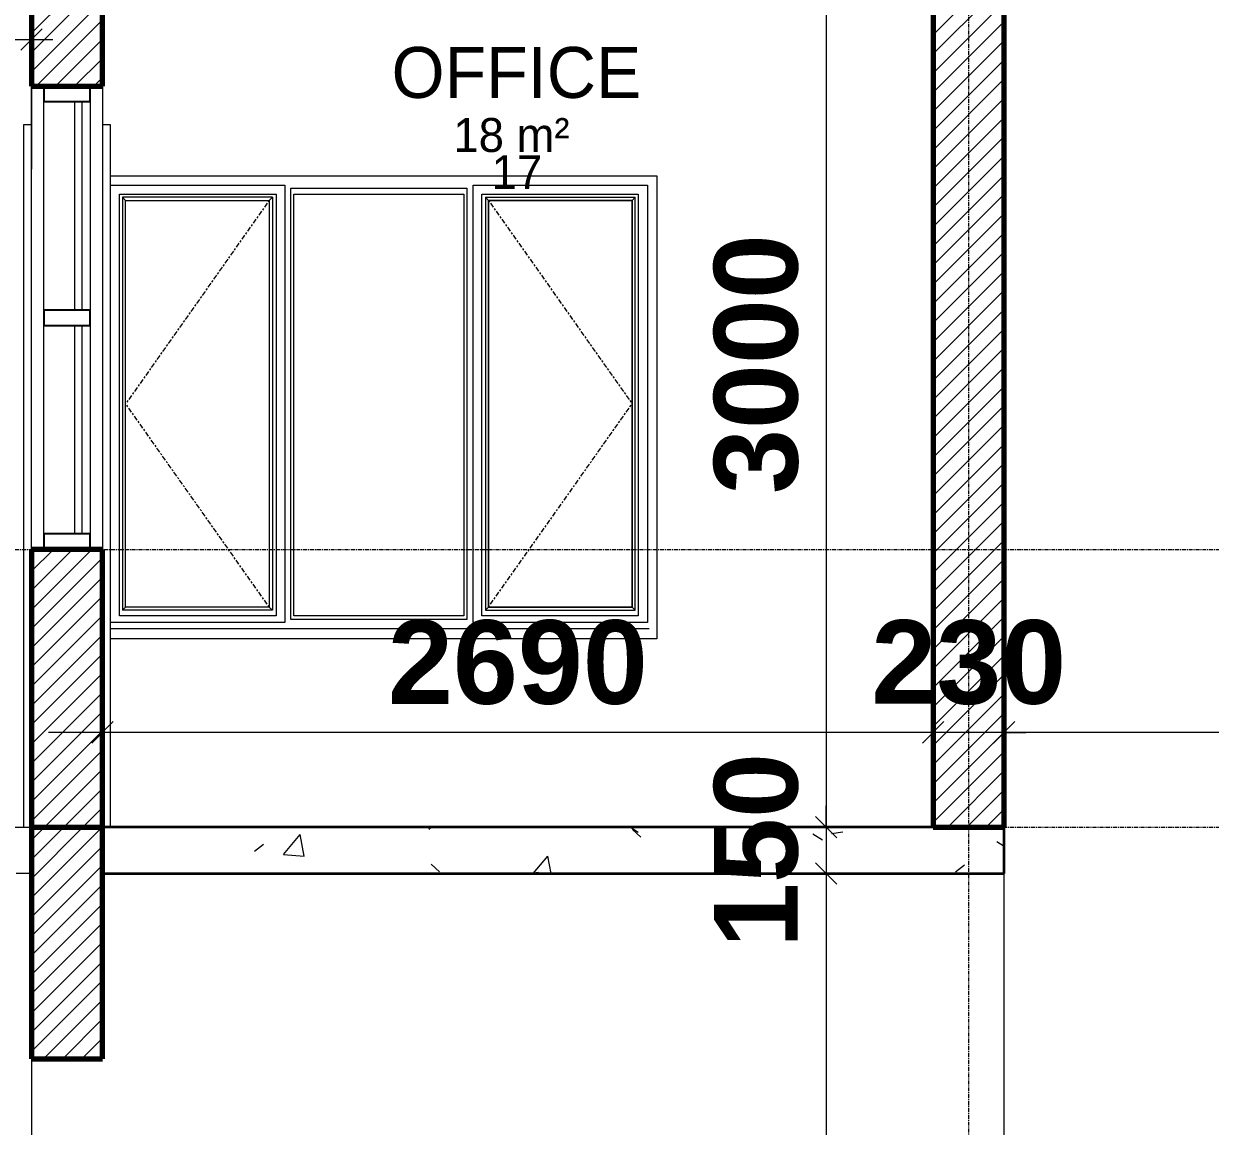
# Model space of a CAD drawing. Header units: inches. Extents: x 22 to 382261, y 22 to 371281.
# Drawn here: x 14914 to 18757, y 141938 to 145508 of the extents above; entities that cross this region are included whole.
import ezdxf

# ---------------------------------------------------------------- set-up
doc = ezdxf.new("R2010")
doc.units = ezdxf.units.IN
doc.header["$MEASUREMENT"] = 0
doc.linetypes.add('Centre', pattern=[31.75, 6.35, -4.7625, 15.875, -4.7625])
doc.linetypes.add('Grid Line 1_2_', pattern=[22.225, 12.7, -3.175, 3.175, -3.175])
for name, color, linetype, lineweight in [('A-ANNO-DIMS', 211, 'Continuous', 9), ('A-AREA-IDEN', 2, 'Continuous', 9), ('A-DOOR', 31, 'Continuous', 9), ('A-DOOR-FRAM', 31, 'Continuous', 9), ('A-FLOR', 192, 'Continuous', 9), ('A-FLOR-LEVL', 51, 'Continuous', 9), ('A-FLOR-PATT', 8, 'Continuous', 9), ('A-GLAZ', 151, 'Continuous', 9), ('A-GLAZ-CURT', 52, 'Continuous', 9), ('A-GLAZ-CWMG', 51, 'Continuous', 9), ('A-WALL-PATT', 111, 'Continuous', 9), ('I-WALL', 2, 'Continuous', 9), ('S-GRID', 1, 'Continuous', 9)]:
    doc.layers.add(name, color=color, linetype=linetype, lineweight=lineweight)
doc.styles.add('Arial_B_2', font='arialbd.ttf', dxfattribs={"height": 270.833333})
doc.styles.add('Century Gothic_1', font='GOTHIC.TTF', dxfattribs={"height": 1})
doc.styles.add('Gill Sans MT', font='GIL_____.TTF', dxfattribs={"height": 262.5})
doc.dimstyles.new('2_2', dxfattribs={"dimscale": 304.8, "dimtxt": 267.818092, "dimasz": 0.227865, "dimexe": 1.377953, "dimexo": 0.0625, "dimgap": 0.287073, "dimtad": 1, "dimdec": 0, "dimzin": 0, "dimdsep": 46, "dimtxsty": 'Arial_B_2', "dimblk1": 'OBLIQUE', "dimblk2": 'OBLIQUE', "dimsah": 1, "dimcen": 0.09, "dimdle": 0.574147, "dimazin": 0, "dimtfac": 1, "dimtdec": 4, "dimtix": 1, "dimtmove": 0, "dimatfit": 3, "dimfxl": 0.574147, "dimfxlon": 1, "dimtvp": 1, "dimtolj": 1, "dimtzin": 0, "dimlwd": 18, "dimlwe": 18, "dimarcsym": 2})
pattern_1 = [(45, (27624.56, 142606.135), (-31.1127, 31.1127), [])]

# ---------------------------------------------------------------- blocks, each defined once
blk = doc.blocks.new('Casement - Plain-Triple _UK_ - 1800-438180-Section A-A')
at = {"layer": 'A-GLAZ'}
for p, q in [((-11263.8, 5530), (-10698.8, 5530)), ((-11233.8, 4135), (-11233.8, 5500)), ((-11233.8, 5500), (-10726.8, 5500)), ((-10726.8, 5500), (-10726.8, 4135)), ((-10698.8, 5530), (-10698.8, 4113)), ((-10678.8, 5520), (-10108.8, 5520)), ((-10678.8, 4123), (-10678.8, 5520)), ((-10668.8, 4135), (-10668.8, 5500)), ((-10668.8, 5500), (-10118.8, 5500)), ((-10118.8, 5500), (-10118.8, 4135)), ((-10108.8, 5520), (-10108.8, 4123)), ((-10088.8, 4113), (-10088.8, 5530)), ((-10088.8, 5530), (-9523.8, 5530)), ((-10060.8, 4135), (-10060.8, 5500)), ((-10060.8, 5500), (-9553.8, 5500)), ((-9553.8, 5500), (-9553.8, 4135)), ((-9523.8, 5530), (-9523.8, 4113)), ((-10738.7, 5490.1), (-11224, 5490.1)), ((-11224, 5490.1), (-11213.8, 5480)), ((-11224, 5490.1), (-11224, 4152.9)), ((-11213.8, 5480), (-10748.8, 5480)), ((-11213.8, 4163), (-11213.8, 5480)), ((-11213.8, 5480), (-10748.8, 5480)), ((-11213.8, 4163), (-11213.8, 5480)), ((-10748.8, 5480), (-10738.7, 5490.1)), ((-10748.8, 5480), (-10748.8, 4163)), ((-10748.8, 5480), (-10748.8, 4163)), ((-10738.7, 5490.1), (-10738.7, 4152.9)), ((-10049, 5490.1), (-10049, 4152.9)), ((-10049, 5490.1), (-9563.7, 5490.1)), ((-10038.8, 5480), (-10049, 5490.1)), ((-10038.8, 4163), (-10038.8, 5480)), ((-10038.8, 5480), (-9573.8, 5480)), ((-9573.8, 5480), (-10038.8, 5480)), ((-10038.8, 5480), (-10038.8, 4163)), ((-9563.7, 5490.1), (-9573.8, 5480)), ((-9573.8, 5480), (-9573.8, 4163)), ((-9573.8, 4163), (-9573.8, 5480)), ((-9563.7, 4152.9), (-9563.7, 5490.1)), ((-11224, 4152.9), (-11213.8, 4163)), ((-10738.7, 4152.9), (-11224, 4152.9)), ((-10748.8, 4163), (-11213.8, 4163)), ((-10748.8, 4163), (-11213.8, 4163)), ((-10738.7, 4152.9), (-10748.8, 4163)), ((-10049, 4152.9), (-10038.8, 4163)), ((-10049, 4152.9), (-9563.7, 4152.9)), ((-9573.8, 4163), (-10038.8, 4163)), ((-10038.8, 4163), (-9573.8, 4163)), ((-9563.7, 4152.9), (-9573.8, 4163)), ((-10698.8, 4113), (-11263.8, 4113)), ((-10726.8, 4135), (-11233.8, 4135)), ((-10108.8, 4123), (-10678.8, 4123)), ((-10118.8, 4135), (-10668.8, 4135)), ((-9523.8, 4113), (-10088.8, 4113)), ((-9553.8, 4135), (-10060.8, 4135)), ((-11263.8, 4093.8), (-9518.8, 4093.8))]:
    blk.add_line(p, q, dxfattribs=at)
at = {"layer": 'A-GLAZ', "linetype": 'Centre'}
for p, q in [((-10748.8, 5480), (-11213.8, 4821.5)), ((-10038.8, 5480), (-9573.8, 4821.5)), ((-10748.8, 4163), (-11213.8, 4821.5)), ((-10038.8, 4163), (-9573.8, 4821.5))]:
    blk.add_line(p, q, dxfattribs=at)
blk = doc.blocks.new('M_Single-Flush - 900 by 2100-458081-Section A-A')
at = {"layer": 'A-DOOR-FRAM'}
for p, q in [((-11543.8, 3450), (-11543.8, 5726)), ((-11543.8, 5726), (-11518.8, 5726)), ((-11288.8, 5726), (-11263.8, 5726)), ((-11263.8, 5726), (-11263.8, 3450))]:
    blk.add_line(p, q, dxfattribs=at)
blk = doc.blocks.new('System Panel - Glazed-460958-Section A-A')
at = {"layer": 'A-GLAZ-CURT', "lineweight": 18}
for p, q in [((-11379.3, 5075), (-11379.3, 4400)), ((-11354.3, 5075), (-11379.3, 5075)), ((-11354.3, 4400), (-11354.3, 5075)), ((-11379.3, 4400), (-11354.3, 4400))]:
    blk.add_line(p, q, dxfattribs=at)
blk = doc.blocks.new('Rectangular Mullion - 50 x 150mm-460955-Section A-A')
at = {"layer": 'A-GLAZ-CWMG'}
for p, q in [((-11478.8, 4400), (-11478.8, 5075)), ((-11328.8, 5075), (-11328.8, 4400))]:
    blk.add_line(p, q, dxfattribs=at)
blk = doc.blocks.new('Rectangular Mullion - 50 x 150mm-441106-Section A-A')
at = {"layer": 'A-GLAZ-CWMG', "lineweight": 25}
for p, q in [((-11478.8, 5125), (-11478.8, 5075)), ((-11328.8, 5125), (-11478.8, 5125)), ((-11328.8, 5075), (-11328.8, 5125)), ((-11478.8, 5075), (-11328.8, 5075))]:
    blk.add_line(p, q, dxfattribs=at)
blk = doc.blocks.new('Rectangular Mullion - 50 x 150mm-441107-Section A-A')
at = {"layer": 'A-GLAZ-CWMG', "lineweight": 25}
for p, q in [((-11478.8, 4400), (-11478.8, 4350)), ((-11328.8, 4400), (-11478.8, 4400)), ((-11328.8, 4350), (-11328.8, 4400)), ((-11478.8, 4350), (-11328.8, 4350))]:
    blk.add_line(p, q, dxfattribs=at)
blk = doc.blocks.new('Rectangular Mullion - 50 x 150mm-441108-Section A-A')
at = {"layer": 'A-GLAZ-CWMG', "lineweight": 25}
for p, q in [((-11478.8, 5850), (-11478.8, 5800)), ((-11328.8, 5850), (-11478.8, 5850)), ((-11328.8, 5800), (-11328.8, 5850)), ((-11478.8, 5800), (-11328.8, 5800))]:
    blk.add_line(p, q, dxfattribs=at)
blk = doc.blocks.new('Rectangular Mullion - 50 x 150mm-460956-Section A-A')
at = {"layer": 'A-GLAZ-CWMG'}
for p, q in [((-11478.8, 5125), (-11478.8, 5800)), ((-11328.8, 5800), (-11328.8, 5125))]:
    blk.add_line(p, q, dxfattribs=at)
blk = doc.blocks.new('_Oblique')
at = {"color": 0, "linetype": 'ByBlock', "lineweight": -2}
blk.add_line((-0.5, -0.5), (0.5, 0.5), dxfattribs=at)
blk = doc.blocks.new('*D5141')
at = {"layer": 'A-ANNO-DIMS', "color": 0, "lineweight": 18, "transparency": 16777216}
for p, q in [((14357.1, 145548.5), (14357.1, 145037.5)), ((14939.5, 145548.5), (14939.5, 145037.5)), ((14357.1, 145457.5), (14287.7, 145457.5)), ((14357.1, 145457.5), (14939.5, 145457.5)), ((14939.5, 145457.5), (15008.9, 145457.5))]:
    blk.add_line(p, q, dxfattribs=at)
at = {"layer": 'Defpoints', "color": 0, "transparency": 16777216}
for p in [(14357.1, 145567.5), (14939.5, 145567.5), (14939.5, 145457.5)]:
    blk.add_point(p, dxfattribs=at)
at = {"layer": 'A-ANNO-DIMS', "color": 0, "lineweight": 18, "transparency": 16777216, "xscale": 69.45312499999999, "yscale": 69.45312499999999, "zscale": 69.45312499999999}
blk.add_blockref('_Oblique', (14357.1, 145457.5), dxfattribs=at)
at = {"layer": 'A-ANNO-DIMS', "color": 0, "lineweight": 18, "transparency": 16777216, "xscale": 69.45312499999999, "yscale": 69.45312499999999, "zscale": 69.45312499999999, "rotation": 180}
blk.add_blockref('_Oblique', (14939.5, 145457.5), dxfattribs=at)
at = {"layer": 'A-ANNO-DIMS', "color": 0, "lineweight": 18, "transparency": 16777216, "insert": (14648.3, 145683.4), "char_height": 270.83, "width": 461.74, "attachment_point": 5, "style": 'Arial_B_2'}
blk.add_mtext('\\A1;582', dxfattribs=at)
blk = doc.blocks.new('*D5142')
at = {"layer": 'A-ANNO-DIMS', "color": 0, "lineweight": 18, "transparency": 16777216}
for p, q in [((17512.6, 146081.1), (17512.6, 142731.1)), ((17603.6, 145906.1), (17092.6, 145906.1)), ((17603.6, 142906.1), (17092.6, 142906.1))]:
    blk.add_line(p, q, dxfattribs=at)
at = {"layer": 'Defpoints', "color": 0, "transparency": 16777216}
for p in [(17622.6, 145906.1), (17512.6, 142906.1), (17622.6, 142906.1)]:
    blk.add_point(p, dxfattribs=at)
at = {"layer": 'A-ANNO-DIMS', "color": 0, "lineweight": 18, "transparency": 16777216, "xscale": 69.45312499999999, "yscale": 69.45312499999999, "zscale": 69.45312499999999}
for p, rotation in [((17512.6, 145906.1), 90), ((17512.6, 142906.1), 270)]:
    blk.add_blockref('_Oblique', p, dxfattribs=dict(at, rotation=rotation))
at = {"layer": 'A-ANNO-DIMS', "color": 0, "lineweight": 18, "transparency": 16777216, "insert": (17286.9, 144406.1), "char_height": 270.83, "width": 615.654, "attachment_point": 5, "rotation": 90, "style": 'Arial_B_2'}
blk.add_mtext('\\A1;3000', dxfattribs=at)
blk = doc.blocks.new('*D5143')
at = {"layer": 'A-ANNO-DIMS', "color": 0, "lineweight": 18, "transparency": 16777216}
for p, q in [((17512.6, 142906.1), (17512.6, 142975.6)), ((17603.6, 142906.1), (17092.6, 142906.1)), ((17512.6, 142906.1), (17512.6, 142756.1)), ((17603.6, 142756.1), (17092.6, 142756.1)), ((17512.6, 142756.1), (17512.6, 142686.7))]:
    blk.add_line(p, q, dxfattribs=at)
at = {"layer": 'Defpoints', "color": 0, "transparency": 16777216}
for p in [(17622.6, 142906.1), (17512.6, 142756.1), (17622.6, 142756.1)]:
    blk.add_point(p, dxfattribs=at)
at = {"layer": 'A-ANNO-DIMS', "color": 0, "lineweight": 18, "transparency": 16777216, "xscale": 69.45312499999999, "yscale": 69.45312499999999, "zscale": 69.45312499999999}
for p, rotation in [((17512.6, 142906.1), 270), ((17512.6, 142756.1), 90)]:
    blk.add_blockref('_Oblique', p, dxfattribs=dict(at, rotation=rotation))
at = {"layer": 'A-ANNO-DIMS', "color": 0, "lineweight": 18, "transparency": 16777216, "insert": (17286.9, 142831.1), "char_height": 270.83, "width": 461.74, "attachment_point": 5, "rotation": 90, "style": 'Arial_B_2'}
blk.add_mtext('\\A1;150', dxfattribs=at)
blk = doc.blocks.new('*D5144')
at = {"layer": 'A-ANNO-DIMS', "color": 0, "lineweight": 18, "transparency": 16777216}
for p, q in [((17512.6, 142931.1), (17512.6, 139431.1)), ((17603.6, 142756.1), (17092.6, 142756.1)), ((17603.6, 139606.1), (17092.6, 139606.1))]:
    blk.add_line(p, q, dxfattribs=at)
at = {"layer": 'Defpoints', "color": 0, "transparency": 16777216}
for p in [(17622.6, 142756.1), (17512.6, 139606.1), (17622.6, 139606.1)]:
    blk.add_point(p, dxfattribs=at)
at = {"layer": 'A-ANNO-DIMS', "color": 0, "lineweight": 18, "transparency": 16777216, "xscale": 69.45312499999999, "yscale": 69.45312499999999, "zscale": 69.45312499999999}
for p, rotation in [((17512.6, 142756.1), 90), ((17512.6, 139606.1), 270)]:
    blk.add_blockref('_Oblique', p, dxfattribs=dict(at, rotation=rotation))
at = {"layer": 'A-ANNO-DIMS', "color": 0, "lineweight": 18, "transparency": 16777216, "insert": (17286.9, 141181.1), "char_height": 270.83, "width": 615.654, "attachment_point": 5, "rotation": 90, "style": 'Arial_B_2'}
blk.add_mtext('\\A1;3150', dxfattribs=at)
blk = doc.blocks.new('*D5146')
at = {"layer": 'A-ANNO-DIMS', "color": 0, "lineweight": 18, "transparency": 16777216}
for p, q in [((18089.5, 143122.4), (18089.5, 143633.4)), ((27684.5, 143122.4), (27684.5, 143633.4)), ((27859.5, 143213.4), (17914.5, 143213.4))]:
    blk.add_line(p, q, dxfattribs=at)
at = {"layer": 'Defpoints', "color": 0, "transparency": 16777216}
for p in [(18089.5, 143213.4), (18089.5, 143103.4), (27684.5, 143103.4)]:
    blk.add_point(p, dxfattribs=at)
at = {"layer": 'A-ANNO-DIMS', "color": 0, "lineweight": 18, "transparency": 16777216, "xscale": 69.45312499999999, "yscale": 69.45312499999999, "zscale": 69.45312499999999, "rotation": 180}
blk.add_blockref('_Oblique', (18089.5, 143213.4), dxfattribs=at)
at = {"layer": 'A-ANNO-DIMS', "color": 0, "lineweight": 18, "transparency": 16777216, "xscale": 69.45312499999999, "yscale": 69.45312499999999, "zscale": 69.45312499999999}
blk.add_blockref('_Oblique', (27684.5, 143213.4), dxfattribs=at)
at = {"layer": 'A-ANNO-DIMS', "color": 0, "lineweight": 18, "transparency": 16777216, "insert": (22887, 143439.2), "char_height": 270.83, "width": 615.654, "attachment_point": 5, "style": 'Arial_B_2'}
blk.add_mtext('\\A1;9595', dxfattribs=at)
blk = doc.blocks.new('*D5147')
at = {"layer": 'A-ANNO-DIMS', "color": 0, "lineweight": 18, "transparency": 16777216}
for p, q in [((17859.5, 143122.4), (17859.5, 143633.4)), ((18089.5, 143122.4), (18089.5, 143633.4)), ((17859.5, 143213.4), (17790, 143213.4)), ((18089.5, 143213.4), (17859.5, 143213.4)), ((18089.5, 143213.4), (18158.9, 143213.4))]:
    blk.add_line(p, q, dxfattribs=at)
at = {"layer": 'Defpoints', "color": 0, "transparency": 16777216}
for p in [(17859.5, 143213.4), (17859.5, 143103.4), (18089.5, 143103.4)]:
    blk.add_point(p, dxfattribs=at)
at = {"layer": 'A-ANNO-DIMS', "color": 0, "lineweight": 18, "transparency": 16777216, "xscale": 69.45312499999999, "yscale": 69.45312499999999, "zscale": 69.45312499999999}
blk.add_blockref('_Oblique', (17859.5, 143213.4), dxfattribs=at)
at = {"layer": 'A-ANNO-DIMS', "color": 0, "lineweight": 18, "transparency": 16777216, "xscale": 69.45312499999999, "yscale": 69.45312499999999, "zscale": 69.45312499999999, "rotation": 180}
blk.add_blockref('_Oblique', (18089.5, 143213.4), dxfattribs=at)
at = {"layer": 'A-ANNO-DIMS', "color": 0, "lineweight": 18, "transparency": 16777216, "insert": (17974.5, 143439.1), "char_height": 270.83, "width": 461.74, "attachment_point": 5, "style": 'Arial_B_2'}
blk.add_mtext('\\A1;230', dxfattribs=at)
blk = doc.blocks.new('*D5148')
at = {"layer": 'A-ANNO-DIMS', "color": 0, "lineweight": 18, "transparency": 16777216}
for p, q in [((15169.5, 143122.4), (15169.5, 143633.4)), ((17859.5, 143122.4), (17859.5, 143633.4)), ((18034.5, 143213.4), (14994.5, 143213.4))]:
    blk.add_line(p, q, dxfattribs=at)
at = {"layer": 'Defpoints', "color": 0, "transparency": 16777216}
for p in [(15169.5, 143213.4), (15169.5, 143103.4), (17859.5, 143103.4)]:
    blk.add_point(p, dxfattribs=at)
at = {"layer": 'A-ANNO-DIMS', "color": 0, "lineweight": 18, "transparency": 16777216, "xscale": 69.45312499999999, "yscale": 69.45312499999999, "zscale": 69.45312499999999, "rotation": 180}
blk.add_blockref('_Oblique', (15169.5, 143213.4), dxfattribs=at)
at = {"layer": 'A-ANNO-DIMS', "color": 0, "lineweight": 18, "transparency": 16777216, "xscale": 69.45312499999999, "yscale": 69.45312499999999, "zscale": 69.45312499999999}
blk.add_blockref('_Oblique', (17859.5, 143213.4), dxfattribs=at)
at = {"layer": 'A-ANNO-DIMS', "color": 0, "lineweight": 18, "transparency": 16777216, "insert": (16514.5, 143439.2), "char_height": 270.83, "width": 615.654, "attachment_point": 5, "style": 'Arial_B_2'}
blk.add_mtext('\\A1;2690', dxfattribs=at)

msp = doc.modelspace()

# ---------------------------------------------------------------- hatches: boundary and pattern name
at = {"layer": 'A-FLOR-PATT'}
h = msp.add_hatch(dxfattribs=at)
h.set_pattern_fill('FP_2', color=256, style=0, pattern_type=2)
h.set_pattern_definition([(50, (27624.56, 142606.14), (801.61, -70.132), [83.82, -922.02]), (355, (27624.6, 142606.1), (-155.07, 840.65), [67.056, -737.616]), (100.451, (27691.4, 142600.3), (646.547, 770.513), [71.236, -783.596]), (46.184, (27624.6, 142829.7), (1192.75, -184.99), [125.73, -1383.03]), (96.636, (27724, 142814.2), (1044.57, 1088.68), [106.85, -1175.39]), (351.184, (27624.6, 142829.7), (1044.58, 1088.67), [100.58, -1106.42]), (21, (27736.3, 142773.8), (667.104, -449.967), [83.82, -922.02]), (326, (27736.3, 142773.8), (271.93, 810.43), [67.056, -737.616]), (71.451, (27791.9, 142736.3), (939.035, 360.453), [71.236, -783.596]), (37.5, (27624.56, 142606.14), (13.5894, 372.042), [36.881, -691.794, 36.881, -711.911, -740.41]), (37.5, (27624.56, 142606.14), (13.5894, 372.042), [-1477.467, 36.88, -703.53]), (7.5, (27624.56, 142606.14), (294.006, 440.795), [36.881, -390.042, 36.881, -675.03, -282.194]), (7.5, (27624.56, 142606.14), (294.006, 440.795), [-1138.834, 36.88, -245.313]), (327.5, (27375.34, 142606.14), (596.6, -25.2075), [36.881, -242.519, 36.881, -834.847, -1156.716]), (327.5, (27375.34, 142606.14), (596.6, -25.2075), [-1151.128, 36.88, -1119.835]), (317.5, (27263.6, 142606.14), (651.769, 111.877), [36.88, -326.34, 36.88, -542.036, -821.436]), (317.5, (27263.6, 142606.14), (651.769, 111.877), [-942.137, 36.88, -784.555])])
h.paths.add_polyline_path([(17949.2, 142756.1), (18089.5, 142756.1), (18089.5, 142906.1), (15169.5, 142906.1), (15169.5, 142756.1), (16792.9, 142756.1)])
at = {"layer": 'A-WALL-PATT'}
h = msp.add_hatch(dxfattribs=at)
h.set_pattern_fill('FP_1', color=256, style=0, pattern_type=2)
h.set_pattern_definition(pattern_1)
h.paths.add_polyline_path([(14986.3, 142906.1), (15169.5, 142906.1), (15169.5, 143806.1), (14939.5, 143806.1), (14939.5, 142906.1)])
h.paths.add_polyline_path([(14939.5, 145306.1), (15169.5, 145306.1), (15169.5, 145906.1), (14939.5, 145906.1), (14939.5, 145364.9)])
h = msp.add_hatch(dxfattribs=at)
h.set_pattern_fill('FP_1', color=256, style=0, pattern_type=2)
h.set_pattern_definition(pattern_1)
h.paths.add_polyline_path([(18089.5, 142906.1), (18089.5, 145906.1), (17859.5, 145906.1), (17859.5, 142906.1), (17949.2, 142906.1)])
h = msp.add_hatch(dxfattribs=at)
h.set_pattern_fill('FP_1', color=256, style=0, pattern_type=2)
h.set_pattern_definition(pattern_1)
h.paths.add_polyline_path([(15169.5, 142156.1), (15169.5, 142906.1), (14939.5, 142906.1), (14939.5, 142156.1), (15058.6, 142156.1)])

# ---------------------------------------------------------------- linework, layer by layer
at = {"layer": 'A-FLOR'}
for p, q in [((14888.3, 142906.1), (14939.5, 142906.1)), ((14939.5, 142756.1), (14889.5, 142756.1))]:
    msp.add_line(p, q, dxfattribs=at)
at = {"layer": 'A-FLOR', "lineweight": 35}
for p, q in [((17859.5, 142906.1), (15169.5, 142906.1)), ((18089.5, 142756.1), (18089.5, 142906.1)), ((15169.5, 142756.1), (18089.5, 142756.1))]:
    msp.add_line(p, q, dxfattribs=at)
at = {"layer": 'A-FLOR-LEVL', "linetype": 'Grid Line 1_2_'}
for p, q in [((12885.9, 143806.1), (53493.7, 143806.1)), ((12885.9, 142906.1), (52096.7, 142906.1))]:
    msp.add_line(p, q, dxfattribs=at)
at = {"layer": 'I-WALL', "lineweight": 70}
for p, q in [((14939.5, 145906.1), (14939.5, 145306.1)), ((15169.5, 145306.1), (15169.5, 145906.1)), ((17859.5, 145906.1), (17859.5, 142906.1)), ((18089.5, 142906.1), (18089.5, 145906.1)), ((14939.5, 145306.1), (15169.5, 145306.1)), ((15169.5, 143806.1), (14939.5, 143806.1)), ((14939.5, 143806.1), (14939.5, 142156.1)), ((15169.5, 142156.1), (15169.5, 143806.1)), ((14939.5, 142906.1), (15169.5, 142906.1)), ((17859.5, 142906.1), (18089.5, 142906.1)), ((14939.5, 142156.1), (15169.5, 142156.1))]:
    msp.add_line(p, q, dxfattribs=at)
at = {"layer": 'I-WALL'}
for p, q in [((14939.5, 143806.1), (14939.5, 145306.1)), ((15169.5, 145306.1), (15169.5, 143806.1)), ((15194.5, 145016.1), (16964.5, 145016.1)), ((16964.5, 145016.1), (16964.5, 143516.1)), ((16964.5, 143516.1), (15194.5, 143516.1)), ((18089.5, 141886.1), (18089.5, 142756.1)), ((14939.5, 142156.1), (14939.5, 139606.1))]:
    msp.add_line(p, q, dxfattribs=at)
at = {"layer": 'S-GRID', "linetype": 'Grid Line 1_2_'}
msp.add_line((17974.5, 139006.1), (17974.5, 153876.3), dxfattribs=at)

# ---------------------------------------------------------------- block references
at = {"layer": 'A-DOOR'}
msp.add_blockref('M_Single-Flush - 900 by 2100-458081-Section A-A', (26458.3, 139456.1), dxfattribs=at)
at = {"layer": 'A-GLAZ', "linetype": 'Centre'}
msp.add_blockref('Casement - Plain-Triple _UK_ - 1800-438180-Section A-A', (26458.3, 139456.1), dxfattribs=at)
at = {"layer": 'A-GLAZ-CURT'}
for p in [(26458.3, 140181.1), (26458.3, 139456.1)]:
    msp.add_blockref('System Panel - Glazed-460958-Section A-A', p, dxfattribs=at)
at = {"layer": 'A-GLAZ-CWMG'}
for name in ['Rectangular Mullion - 50 x 150mm-441108-Section A-A', 'Rectangular Mullion - 50 x 150mm-460956-Section A-A', 'Rectangular Mullion - 50 x 150mm-441106-Section A-A', 'Rectangular Mullion - 50 x 150mm-460955-Section A-A', 'Rectangular Mullion - 50 x 150mm-441107-Section A-A']:
    msp.add_blockref(name, (26458.3, 139456.1), dxfattribs=at)

# ---------------------------------------------------------------- texts
at = {"layer": 'A-AREA-IDEN', "attachment_point": 1}
for s, insert, char_height, width, style in [('OFFICE', (16105.6, 145433.2), 165, 996.498, 'Gill Sans MT'), ('18 m²', (16305.8, 145203.1), 110, 511.477, 'Century Gothic_1'), ('17', (16429.5, 145082.7), 110, 211.645, 'Century Gothic_1')]:
    msp.add_mtext(s, dxfattribs=dict(at, insert=insert, char_height=char_height, width=width, style=style))

# ---------------------------------------------------------------- dimensions: what is measured, and where the dimension line sits
at = {"layer": 'A-ANNO-DIMS', "lineweight": 18}
for base, p1, p2, override, picture, middle in [((17512.6, 142906.1), (17622.6, 145906.1), (17622.6, 142906.1), {"dimpost": '<>', "dimfxl": 3000}, '*D5142', (17286.9, 144406.1)), ((17512.6, 142756.1), (17622.6, 142906.1), (17622.6, 142756.1), {"dimpost": '<>', "dimfxl": 150}, '*D5143', (17286.9, 142831.1)), ((17512.6, 139606.1), (17622.6, 142756.1), (17622.6, 139606.1), {"dimpost": '<>', "dimfxl": 3150}, '*D5144', (17286.9, 141181.1))]:
    dim = msp.add_linear_dim(base=base, p1=p1, p2=p2, angle=90, dimstyle='2_2', override=override, dxfattribs=at)
    dim.commit()
    dim.dimension.update_dxf_attribs({"geometry": picture, "text_midpoint": middle})
for base, p1, p2, override, picture, middle in [((14939.5, 145457.5), (14357.1, 145567.5), (14939.5, 145567.5), {"dimpost": '<>', "dimfxl": 582.38276}, '*D5141', (14648.3, 145683.4)), ((15169.5, 143213.4), (17859.5, 143103.4), (15169.5, 143103.4), {"dimpost": '<>', "dimfxl": 2690}, '*D5148', (16514.5, 143439.2)), ((17859.5, 143213.4), (18089.5, 143103.4), (17859.5, 143103.4), {"dimpost": '<>', "dimfxl": 230}, '*D5147', (17974.5, 143439.1)), ((18089.5, 143213.4), (27684.5, 143103.4), (18089.5, 143103.4), {"dimpost": '<>', "dimfxl": 9595}, '*D5146', (22887, 143439.2))]:
    dim = msp.add_linear_dim(base=base, p1=p1, p2=p2, dimstyle='2_2', override=override, dxfattribs=at)
    dim.commit()
    dim.dimension.update_dxf_attribs({"geometry": picture, "text_midpoint": middle})

doc.saveas('drawing.dxf')
